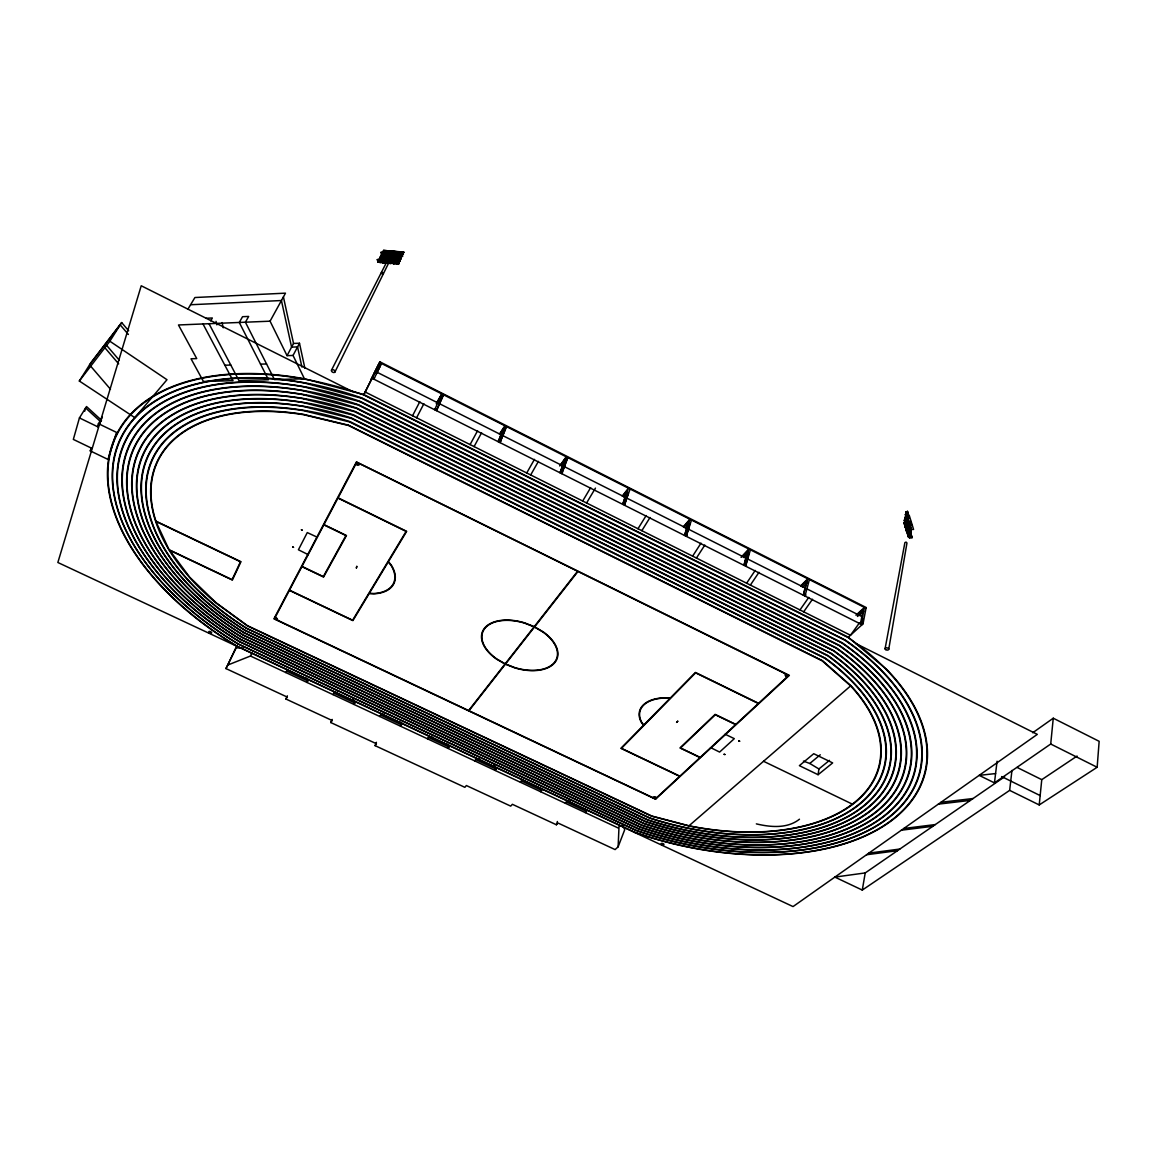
<?xml version="1.0" encoding="UTF-8"?>
<svg xmlns="http://www.w3.org/2000/svg" width="1157" height="1157" viewBox="0 0 1157 1157"><rect width="100%" height="100%" fill="white"/><g stroke="black" fill="none" stroke-linecap="round" stroke-linejoin="round"><path stroke-width="1.5" d="M376.415 742.302L375.085 745.643L464.854 787.324L466.372 785.531L510.714 806.125L512.377 804.303L556.387 824.767L558.079 823.061L615.09 849.585L618.127 846.837L619.082 824.984M1004.609 776.766L865.219 872.928L834.862 877.093L862.283 890.08L1009.656 790.376L1039.217 804.939L1097.154 767.265L1099.15 741.319L1053.26 718.208L1032.709 732.757M995.584 773.57L979.184 775.364L994.456 782.884L1050.715 744.023L1053.26 718.208M1039.217 804.939L1041.763 779.659L1077.08 756.056M1009.656 790.376L1011.941 770.461M994.456 782.884L997.074 761.234M818.1 774.713L832.664 762.911L813.733 753.713L799.386 765.659L818.1 774.713L818.91 768.957L829.482 760.351M403.272 253.557C401.074 252.559 404.704 253.209 402.665 254.265L402.26 253.079L402.752 254.338L401.653 254.424L402.303 252.747L401.537 253.441M381.203 258.112C382.75 256.536 380.234 257.461 382.041 258.156L382.2 256.565L382.996 257.071C381.087 259.37 381.853 256.492 382.056 256.608M382.953 255.061L383.734 253.918L383.748 255.307L384.847 255.22L384.37 253.962L382.953 255.061L383.546 253.846M383.039 262.249L382.345 262.711L383.401 261.757M384.775 252.949L384.919 251.358L383.82 252.776M385.932 259.877L385.122 259.616C384.312 257.751 383.43 261.41 384.514 259.182L385.932 259.877L385.122 260.629C385.657 257.071 381.955 262.017 384.11 259.775L384.167 260.701C381.94 261.005 384.486 257.982 385.064 259.703M386.12 256.926C386.597 258.488 385.671 255.408 385.151 258.416L384.182 258.242L386.944 258.025L385.671 256.796L386.105 258.344C386.12 255.003 382.62 259.472 385.411 257.085M387.291 254.236C385.469 255.393 387.609 252.935 386.93 255.48C385.238 254.612 388.463 252.645 386.857 255.567L388.709 255.104M387.884 253.209L388.029 251.619L389.663 252.819L388.333 251.864M334.937 372.019A1.952 1.273 27.7 0 0 332.927 369.661A1.952 1.273 27.7 0 0 331.813 371.556A1.952 1.273 27.7 0 0 334.937 372.019L388.81 262.726L387.45 261.323L386.756 263.189L385.888 263.015L386.481 261.8M386.828 260.831L387.855 259.399L387.711 261.005C385.917 260.773 388 258.922 388.665 259.92L387.566 260.007L388.593 259.992M389.547 255.162L390.386 255.856L390.574 254.728M390.647 254.641L390.459 255.784L389.735 255.176M390.285 261.959L390.14 263.478C387.884 263.608 391.095 260.802 389.258 263.304M391.008 261.366L391.225 259.689L390.169 260.672L391.225 259.689M391.08 261.294L391.254 260.05M391.992 259.067L392.209 257.389L393.814 258.156L391.095 258.893L393.091 258.98L391.804 257.809L391.558 258.778M392.064 258.994L392.237 257.852M393.944 255.003L393.756 256.131L395.564 255.22M394.002 254.93L392.946 255.885L393.742 254.844M394.696 253.86L394.942 252.544L396.547 253.383L395.318 252.616L395.795 253.759L393.958 253.542M392.599 263.131L393.452 263.839L393.64 262.697M396.33 252.993C395.318 252.298 394.58 251.17 394.768 253.773L394.653 252.313L393.857 253.166M394.465 259.11L395.578 257.678L395.361 259.356C400.25 258.763 393.178 256.608 394.942 259.139M395.622 258.141L394.551 259.096L395.578 257.678M398.153 254.858L398.977 255.943L398.138 256.261L397.733 255.075L398.225 256.319L397.126 256.42L397.372 255.104L397.184 256.333L396.316 256.174L396.909 254.959M398.066 254.135L398.717 252.457L397.198 253.962M398.312 252.92L398.124 254.048L397.198 253.875L398.471 252.53M399.02 261.786L398.601 260.6L399.093 261.858L397.994 261.945L398.196 260.267L397.14 261.251L398.138 260.311L397.56 261.207L399.02 260.383L399.845 261.482L397.14 261.67L399.816 261.034M398.051 261.872L398.601 260.6L399.845 261.482M400.814 259.182L399.83 258.17L400.062 259.558L398.963 259.645C397.748 256.55 402.448 258.806 399.975 259.501L399.208 258.329L399.02 259.573L398.066 259.486L399.035 258.025L398.109 258.951M400.669 255.162L400.712 256.709C398.601 256.247 402.058 253.831 400.785 256.637L401.812 256.623C404.053 256.102 399.903 253.99 402.376 256.232L401.291 255.017L399.903 256.464M401.653 254.424L401.884 253.108M380.219 261.569L380.031 262.711L381.897 262.234M381.969 258.242L382.215 256.926L383.835 257.765M384.702 253.036L384.919 251.358M383.329 261.829L383.155 262.972L384.254 262.87L383.849 261.786L384.167 262.813L384.977 262.046M384.355 259.573L384.095 260.788L385.209 260.701L388.231 254.685M385.079 258.488L385.324 257.187M387.812 253.282L388.058 251.98L389.62 252.385M385.888 263.015L386.496 262.003L386.684 263.261L387.797 263.174M387.638 261.077L387.884 259.761L389.504 260.614L388.072 259.747M862.283 890.08L865.219 872.928M888.735 649.279L906.972 542.937L906.047 542.098L904.89 542.619L885.091 648.658M907.507 523.702L905.02 523.803L909.416 537.788L912.106 537.629L906.307 518.553L906.567 519.768L906.032 518.625L905.425 520.028L904.919 517.772L906.35 518.726M909.069 535.199L908.303 536.819L907.898 535.517C909.764 535.286 909.981 536.906 908.057 535.489L908.303 536.819M909.952 530.557L910.501 527.129M909.416 537.788L911.152 529.226L910.545 532.683M909.792 537.513L907.956 532.784M910.197 535.272L911.224 529.458L906.857 515.458M906.018 529.53L906.871 528.214L906.061 529.704M907.739 523.629L908.983 516.21M909.214 515.429L906.784 515.892M908.751 521.966L906.799 532.032L907.305 529.443M906.799 532.032L908.823 522.197M908.216 527.491L909.012 522.371M908.303 523.658L909.46 524.295L908.852 527.939M910.169 521.127L908.983 528.402M908.939 529.819L910.429 520.867M910.14 525.972C910.342 522.892 908.1 527.505 909.677 525.177M909.59 530.325L910.212 526.609M909.677 530.239L910.588 525.148M909.879 530.325L910.472 527.014M906.553 530.701L907.421 530.485L906.394 530.716L904.658 525.003L907.262 511.408L908.708 516.456M905.251 527.086L905.859 525.697L904.89 525.929C905.005 528.937 907.204 524.801 904.702 525.119L907.594 511.38M905.757 526.146L907.999 513.751L907.262 511.408M906.09 526.131L907.565 517.685L907.768 518.64M907.421 523.022C909.532 521.59 906.466 517.049 907.262 520.317M906.495 528.489L905.439 527.245L907.001 528.402M907.493 523.253L908.404 518.162M857.091 614.642L863.194 609.565L860.418 623.927L861.401 623.016L864.424 607.411L855.963 615.22M862.587 621.786L863.165 618.836M237.069 646.373A244.792 142.947 24.3 0 1 110.146 451.534A244.792 142.947 24.3 0 1 304.624 378.802L363.862 394.609L848.269 637.261L863.021 623.825L866.159 607.512L379.973 361.866L371.035 379.626L378.498 364.874M800.76 586.252L806.559 580.973L803.377 595.233L807.774 578.789L800.846 585.717M804.997 596.043L809.394 579.614M747.451 558.903L745.6 566.163L750.416 549.806M747.885 557.182L748.767 553.74M742.071 556.676L747.567 551.195L743.951 565.339L748.781 548.982L741.073 557.341M84.663 411.313L85.632 407.958L100.601 421.683L101.469 420.251L86.515 406.541L79.428 417.923L73.339 439.414L91.143 447.99L90.275 450.897L107.963 459.416L116.539 432.414L98.446 423.664L102.38 417.214M683.44 527.129L688.617 521.431L684.568 535.46L689.832 519.204L683.57 526.609M689.789 523.976L686.246 536.313L691.481 520.043M904.962 522.458C905.917 518.538 905.555 526.869 906.755 531.642L907.927 532.524C904.832 532.61 907.826 526.449 905.902 529.327L905.642 528.387L906.726 528.474M905.685 524.598C904.253 525.119 904.167 521.098 905.251 523.991C903.284 525.48 908.245 525.553 905.107 526.753L906.177 526.001M587.033 809.813L585.326 812.619M79.428 417.923L97.535 426.687L98.446 423.664M100.601 421.683L101.512 418.646M567.089 800.485L565.397 803.305M556.387 824.767L557.399 821.499M390.14 261.916C388.593 263.839 391.341 260.643 391.095 263.391L391.934 263.073L390.314 262.234L390.068 263.55L391.167 263.463L390.719 262.06M542.271 788.872L540.579 791.692M390.473 258.315C388.506 257.013 388.39 256.738 388.622 258.792L389.721 258.705L389.273 257.302L390.473 258.315L389.649 258.633L389.229 257.447M381.232 259.211L380.161 259.833L382.822 259.616L382.085 260.441M622.379 496.353L627.224 490.438L622.726 504.351L628.425 488.196L622.524 495.847M626.255 499.491L624.418 505.204L630.102 489.035M628.367 492.983L626.718 498.074L805.012 587.915M520.462 782.291L522.14 779.442M496.816 767.583L495.153 770.446M476.482 758.066L474.833 760.944M560.494 465.172L565.006 459.025L560.031 472.808L566.192 456.755L559.742 465.982M566.713 459.893L561.752 473.676L567.899 457.608L566.048 460.255M449.654 745.513L448.019 748.405M908.737 531.396C909.257 528.156 905.757 532.827 907.218 530.065L906.177 529.573M429.102 735.895L427.483 738.802M618.127 846.837L624.737 829.656L622.553 825.057M402.13 723.27L400.539 726.191M382.157 256.782L381.333 257.563M384.254 257.794L385.267 257.042M499.491 434.439L503.657 428.061L498.219 441.714L504.842 425.762L499.679 433.933M505.392 428.929L499.969 442.596L506.564 426.629M381.405 258.922L380.884 259.804L381.145 258.893L382.012 259.356L380.552 259.775L381.405 258.922L382.822 259.616M381.391 713.565L379.8 716.501M386.915 257.577L385.238 256.854L384.457 258.199L385.064 257.042M390.589 253.253L391.543 251.908L390.676 252.906L392.194 252.11L393.192 253.108M390.357 260.687L391.24 259.79M392.093 257.707L391.182 258.821M391.746 251.98L390.502 252.891L392.368 252.024L393.004 253.094M394.523 258.662L396.374 258.185L395.275 258.271M397.343 254.844L396.461 255.74L397.184 256.333M397.14 261.251L398.21 260.368M399.136 258.199L398.297 258.966L399.02 259.573M393.669 261.41L394.609 259.963L396.244 261.178M397.965 253.065L397.213 253.441M399.874 256.015L400.929 255.147M355.561 701.475L353.984 704.425M397.892 260.875L398.644 260.455M400.611 255.639L400.814 255.35M401.783 252.79L400.799 253.745M905.989 518.307L904.76 517.381L905.917 518.032L904.788 517.772L905.381 519.855L906.047 518.64M907.739 515.429L907.797 515.183M907.695 517.931L906.698 519.001L907.45 517.931M905.425 524.02L904.094 522.819M375.085 745.643L376.43 743.734L330.801 722.547L332.131 719.408M907.594 526.985L907.941 524.844L907.551 526.797M334.604 691.669L333.042 694.634M436.811 402.838L440.629 396.244L442.379 397.126L436.464 410.648L443.536 394.797L438.763 403.229M308.514 679.448L306.981 682.442M330.801 722.547L332.117 720.493L285.953 699.03L287.384 695.849M285.822 672.55L287.355 669.541M285.953 699.03L287.124 697.02L225.962 668.572L227.741 665.058L250.476 656.019L251.864 653.112M365.511 391.167L363.862 394.609L372.684 377.081L374.478 377.977L373.885 379.163L381.434 363.428L376.314 373.566M374.347 373.089L379.655 362.531L866.014 608.206M379.973 361.866L372.091 378.267L862.023 624.737M225.962 668.572L235.363 649.077M227.741 665.058L236.1 647.833L243.23 648.195M397.863 263.218L403.287 252.269L383.574 250.418L403.735 252.067L398.153 263.753L388 262.899M403.735 252.067L397.921 263.507L388.116 262.682M395.376 261.482L398.341 255.523M398.919 254.352L400.148 252.298M395.492 261.67L400.481 252.327M395.824 261.699L400.423 252.081M389.056 261.135L393.684 251.474L388.94 260.947M391.384 263.189L397.053 251.749L395.882 254.106M392.324 261.222L394.696 255.061M384.731 262.393L377.876 262.06L377.442 259.53L399.281 261.468M385.57 260.658L390.328 251.199L385.686 260.846M386.901 261.641L331.509 370.139M388.26 259.833L388.665 260.932L391.587 254.959M392.18 253.788L393.351 251.445L388.723 261.106M381.984 260.542L386.64 250.895L385.455 253.238M382.2 260.383L385.194 254.439M385.787 253.267L386.973 250.924L382.316 260.571M378.209 262.089L384.659 262.104M385.353 260.817L389.996 251.17M243.259 635.005L643.842 823.336A209.07 117.985 15 0 0 876.182 805.778A209.07 117.985 15 0 0 833.344 650.755L354.678 411.733L304.06 398.948M246.643 628.294L649.771 817.927A194.043 109.423 15 0 0 863.006 800.846A194.043 109.423 15 0 0 824.984 658.362L349.544 421.929L303.539 410.648A202.403 117.971 24.3 0 0 148.501 470.87A202.403 117.971 24.3 0 0 246.687 628.222M378.961 259.486L383.574 250.418M379.033 259.775L383.791 250.664M379.366 259.804L382.012 254.164M383.112 252.414L402.622 254.034L383.112 252.414L383.849 250.953M381.853 260.354L384.862 254.41M376.806 372.612L380.277 365.771M378.093 261.684L377.442 259.53M381.145 252.24L381.68 254.15L401.826 255.928L401.421 253.802L401.884 255.813L381.68 254.15L381.145 252.24L403.012 253.947M412.557 415.753L419.817 401.681M416.592 417.778L423.881 403.721M908.896 527.592L909.2 529.125L909.214 527.838M908.881 525.77L909.59 528.373L910.385 527.838M907.464 521.46C909.012 518.365 907.464 523.326 908.39 520.158M908.014 525.018L907.565 526.594L908.086 524.989L907.348 525.654M908.158 523.441L909.503 524.425L908.925 526.102M907.45 530.803L906.755 531.858M307.574 554.348L308.34 554.348M905.859 511.944L907.102 513.318L906.466 514.417L907.074 513.187L905.96 512.161L906.321 514.012L907.088 512.855L906.22 513.101L906.567 514.446M906.336 517.859L907.03 515.762L905.917 516.629L905.439 514.749L906.611 515.14L905.454 514.547M905.512 521.677C906.047 518.452 905.121 518.726 906.741 521.098C905.063 524.092 907.001 520.288 904.6 521.301L904.846 522.241L905.714 521.518L904.384 520.158M908.014 519.768L906.929 519.507L907.406 517.931L906.741 519.175M905.324 523.976L904.427 524.584L905.381 523.788M905.642 521.532L904.962 522.241L904.384 520.361L906.105 522.197C906.972 521.026 907.985 520.968 905.917 521.691L906.755 520.954L905.005 518.712L906.047 518.481M293.039 355.459L299.489 343.239L293.531 343.455L287.052 355.662L293.039 355.459L304.45 378.802L274.469 379.583L245.414 322.21L248.668 316.44L242.551 316.7L239.282 322.456L268.482 379.742L238.935 380.523L209.012 323.7M234.567 650.74L236.1 647.833M470.089 444.592L477.581 430.737M474.081 446.588L481.587 432.761M287.052 355.662L270.073 321.183L285.49 293.155L194.911 297.523L187.984 309.078M436.232 403.764L441.786 393.915L434.699 409.752L435.35 408.609L437.115 409.506M526.724 472.982L534.462 459.358M530.673 474.963L538.424 461.354M438.546 403.721L442.379 397.126M210.675 320.851L212.353 317.987L206.336 318.247M582.694 501.039L590.649 487.632M586.585 502.991L595.45 488.109M90.275 450.897L91.779 448.41M385.353 251.546L386.38 252.544C383.907 250.317 388.058 252.428 385.802 252.935C383.242 250.794 385.064 252.269 384.572 252.038M381.347 257.939L381.969 256.941M380.436 260.079L380.957 258.98L380.335 259.848M97.535 426.687L99.835 422.927M387.913 251.937L387.19 252.993L387.609 251.836L386.973 252.602L388.824 252.139M386.843 254.265L386.236 255.278L387.899 254.005M383.473 260.484L384.081 259.486L383.444 260.108M383.141 261.67L382.504 262.277M387.899 259.862L387.017 260.788L387.971 259.674M386.669 261.959L386.062 262.972L386.669 261.815M393.814 258.156L392.136 257.433L391.37 258.778L392.31 257.664M390.025 262.003L389.417 262.87M397.43 253.831L398.022 252.588L397.516 253.802M396.489 256.116L397.372 255.205L396.316 256.174M401.016 254.135L401.609 252.877L400.944 254.294M387.017 253.036L387.797 251.995M386.062 255.321L386.828 254.164M382.345 262.711L382.967 261.713M398.182 260.802L397.357 261.656L398.239 260.73M397.039 262.827L396.244 263.883L398.109 262.769L398.919 263.666L398.08 263.984L397.198 262.494M392.946 255.885L393.568 254.887M393.582 261.395L394.465 260.021L393.727 260.961L394.609 260.065L396.215 260.73L394.306 260.571M396.244 263.883L396.865 262.885M637.984 528.749L646.156 515.559M641.831 530.673L650.032 517.497M109.857 341.228L166.984 379.713L134.863 417.663L79.327 381.015L109.857 341.228L121.659 322.557L128.658 330.772M503.975 430.708L505.71 427.989M79.327 381.015L91.013 362.575L121.659 322.557M692.624 556.141L701.012 543.154M696.427 558.05L704.83 545.077M502.051 434.02L504.553 430.202M746.612 583.2L755.203 570.43M750.372 585.08L758.978 572.325M799.964 609.941L808.772 597.374M803.681 611.807L812.489 599.254M905.888 516.499L907.03 515.762M907.84 528.662L906.943 529.53L906.683 528.301L907.348 530.325L906.133 529.385M906.423 514.229L907.189 513.303L906.466 514.417M907.146 529.4L907.797 528.489L906.871 529.299M908.259 536.646L908.838 534.953L908.231 536.298M859.449 622.871L850.467 635.251L365.178 392.006L375.374 371.397L437.736 402.824M562.186 466.025L565.802 461.122M624.202 496.686L626.168 494.14M384.674 251.488L384.298 252.819M383.734 253.86C381.868 256.319 384.905 252.342 385.614 254.844L384.37 254.063L385.614 254.844M387.971 258.112L388.839 257.114L388.694 258.705L387.783 258.098L388.926 257.187L387.855 258.662M394.045 253.181L394.942 252.645M396.461 255.74L397.097 254.974M398.297 258.966L398.934 258.199M624.057 497.206L627.933 492.477M391.153 258.373L391.977 257.765M399.035 258.025L398.529 258.908L399.208 258.43M401.146 255.379C399.555 256.623 402.347 253.73 402.564 256.247M397.531 254.815L396.663 255.393M394.537 260.007L396.027 260.773L394.262 260.658M392.425 257.736L391.89 258.358L393.033 257.505L393.843 258.604M391.341 259.949L390.574 260.614L391.428 259.761M387.132 261.93L386.25 262.523L386.8 261.901M389.056 257.461C387.797 259.139 389.056 255.871 389.634 257.621L390.444 257.881M387.855 259.501L387.205 260.339L387.74 259.718M388.246 251.966L388.058 252.081M383.82 253.687L383.314 254.554L384.167 253.716M685.089 527.954L689.239 523.412M743.806 556.965L746.005 554.579M906.64 515.299L906.032 516.629L905.555 514.764L906.654 515.458L905.815 515.689M907.348 517.96L906.669 518.669L908.158 520.245M907.522 526.464C909.2 523.759 908.071 528.387 908.476 525.509M907.117 529.053L907.768 528.489M743.691 557.5L748.102 553.118M908.144 536.443L908.708 534.982M908.086 520.534L907.363 521.243L906.886 519.377L908.129 520.086L907.102 520.317M905.266 519.638L905.888 518.495M906.235 516.933L906.596 518.784L907.276 517.656M909.561 528.243L910.689 527.52L909.344 527.433M906.293 513.896L907.435 513.173L906.076 513.086M905.237 519.522L905.974 518.813L910.299 532.813M907.421 526.464L908.158 525.77M655.513 799.212L789.378 675.384L356.428 461.918L273.934 618.821L655.6 799.212M711.266 747.899L710.47 747.856M858.754 614.902L862.384 611.561M802.365 587.062L807.008 582.839M390.328 262.335L390.777 262.364M400.524 255.466L401.768 255.364L400.9 255.581M155.949 521.171L240.96 561.723L232.383 580.047L169.674 550.284L189.676 577.169L216.229 602.855L247.555 625.735L651.839 816.047L688.994 825.794L850.626 685.899L822.222 660.878L348.416 425.472L303.365 414.669A196.921 114.731 24.3 0 0 155.92 521.171M857.467 616.45L863.57 611.388M803.421 761.104L809.784 763.475L820.27 754.798M799.473 819.199C787.338 828.86 770.519 827.226 756.345 823.871M393.452 263.839L395.304 263.362M391.63 260.021L392.122 261.28L391.63 260.021L392.83 260.441M391.63 260.123L392.686 260.875M397.039 258.864L395.983 258.112L397.184 258.43M396.461 259.255L396.403 257.78M399.657 258.474L400.597 258.778M387.783 258.098L389.634 257.621M389.663 257.23L388.868 257.476M398.688 252.891L399.917 253.658L398.991 253.05M399.165 254.034L399.093 252.573M381.709 262.22L379.207 262.003M394.855 256.044L394.45 254.959L394.768 255.986L395.39 255.278M386.8 260.383L387.638 260.079M392.512 257.649L393.626 258.199M396.273 255.726L398.934 255.509M397.82 255.234L398.977 255.943M392.686 257.895L393.018 258.908M400.987 253.759L402.347 253.253M402.274 253.181L403.489 253.962M388.665 260.932L388.68 259.515M385.86 262.567L386.698 262.249M390.169 260.672L392.035 260.195M381.145 257.548L382.996 257.071M382.605 256.999L382.996 258.083L383.618 257.375L382.475 256.623L383.618 257.375M395 252.269L394.147 253.513M381.853 259.052L382.851 260.05M383.271 260.094L385.122 259.616M390.386 255.856L392.209 254.945M383.878 252.342L384.717 252.038M386.554 252.559L385.411 251.85M382.924 254.612L383.762 254.309M388.911 253.195L388.39 251.59L389.446 252.428M386.033 254.873L386.785 254.497M386.207 254.887L387.045 254.121M387.479 254.323L388.535 255.09M569.678 801.034L566.612 802.047L586.57 811.39L585.037 808.526M479.128 758.645L475.932 759.628L496.281 769.145L494.025 764.835M431.807 736.488L428.524 737.443L449.075 747.06L447.6 744.182M905.642 521.069L904.76 521.301L904.499 520.361L905.555 520.751L904.34 519.985M906.64 520.664L905.468 519.941C906.162 520.361 907.045 519.695 905.844 520.881M384.11 714.158L380.769 715.098L401.537 724.817L400.076 721.939M905.107 523.224L903.979 522.834L905.237 523.528L904.355 523.759M337.367 692.276L333.954 693.188L354.924 703.008L352.769 698.698M907.493 533.97L908.057 532.827L906.9 532.104L907.941 532.394L906.914 531.902M907.016 512.696L905.815 511.77L906.958 512.406L905.844 512.146L906.22 513.101M907.623 514.142L907.363 512.927M906.538 515.472L905.656 515.689M907.883 518.914L907.377 517.786M906.596 520.202L905.468 519.941M908.578 521.142L908.129 520.231M906.9 521.778L907.03 520.881M905.107 523.094L903.935 522.443M907.551 523.485L907.739 524.468M906.09 526.84L906.466 527.867L905.439 527.447M909.764 525.871L909.85 524.815M909.084 526.117L910.342 527.202M907.681 530.571L906.64 531.656L906.293 529.776L907.421 530.485M909.981 531.584L910.053 530.542M909.474 524.425L908.346 524.034L908.563 524.974L909.532 524.743L908.346 523.832M905.179 523.528L904.196 523.774L905.859 525.538M909.113 526.507L910.226 526.768M868.893 853.114L899.813 849.05M866.564 854.748L897.456 850.684M903.848 828.47L935.319 824.565M901.375 830.205L932.817 826.286M941.003 802.278L973.051 798.532M938.37 804.129L970.376 800.384M394.479 263.68L392.787 263.145M384.862 251.402L386.525 252.125M384.948 251.72L385.368 251.358M395.39 252.674L394.682 252.559M382.938 257.158L382.229 257.028M385.006 257.418L385.744 256.811M395.347 258.344L396.027 257.664M394.797 259.023L395.463 257.997M398.861 258.575L400.77 258.734M391.008 260.354L391.963 260.282M383.213 262.885L384.167 262.813M397.762 262.957L397.053 264.143L398.153 264.042L397.661 262.784M907.623 511.871L908.317 514.098M908.245 513.867L906.105 525.77M905.974 519.189L912.106 537.629M907.782 523.383L905.396 523.528L905.107 522.66M911.499 525.423L911.224 523.065M909.72 537.282L905.136 523.788M909.344 537.557L912.164 537.383M190.572 304.739L281.426 300.531L291.578 347.114L297.551 346.912L301.905 367.044M270.073 321.183L178.467 324.972L196.733 358.583L191.021 358.771L203.444 381.463L233.049 380.682L202.996 323.96M224.863 365.236L230.778 365.048M260.527 364.151L266.558 363.963M382.475 274.05C385.426 273.37 379.93 271.027 381.709 273.703M383.632 250.693L403.793 252.356M383.039 252.139L402.607 253.629M381.68 254.54L401.884 256.218M380.451 257.23L400.076 258.749L380.393 257.346M380.19 257.49L400.423 259.182M379.294 259.515L399.006 261.323M377.327 259.761L398.832 261.265M377.92 261.54L384.905 262.408L378.325 261.858M387.928 262.625L398.08 263.478M304.161 394.942L356.385 408.349L836.207 648.151A214.045 120.805 15 0 1 880.954 807.528A214.045 120.805 15 0 1 641.889 825.115L242.117 637.276A223.301 130.278 24.3 0 1 129.541 461.31A223.301 130.278 24.3 0 1 304.146 394.841M304.305 391.037L358.077 404.979L839.056 645.548A219.049 123.669 15 0 1 885.423 809.119A219.049 123.669 15 0 1 639.966 826.865L240.974 639.532A228.522 133.359 24.3 0 1 124.855 458.953A228.522 133.359 24.3 0 1 304.291 390.936M907.883 532.394L906.9 532.104L907.262 533.03M904.658 525.003L905.642 525.104M906.972 512.537L905.815 511.77M401.71 255.552L402.52 255.798M398.066 255.335L398.789 255.928L397.994 255.046M384.702 254.236L385.57 254.395M383.647 257.751L382.837 256.623L383.806 257.317M381.058 258.893L381.94 259.443M907.001 519.377L908.086 519.912M906.307 529.906L907.233 530.195M634.267 832.057L237.228 646.213A244.329 142.673 24.3 0 1 116.973 434.526A244.329 142.673 24.3 0 1 363.775 394.942L847.965 637.449A234.365 132.433 15 0 1 899.249 813.819A234.365 132.433 15 0 1 634.267 832.057M286.661 671.074L307.849 680.981L306.431 678.103M521.619 781.004L541.78 790.433L540.247 787.555M250.476 656.019L618.243 828.022M710.716 747.639L719.596 752.079L734.305 738.658L725.743 734.521M308.181 554.637L298.419 549.777L307.285 532.582L317.336 537.253M725.294 734.131L725.034 734.377M763.533 761.277L852.362 804.129M904.803 517.569L905.815 518.061L904.76 517.381M906.9 519.175L907.898 519.667M904.673 524.786L905.685 525.278L904.774 524.989L905.034 525.929M906.481 513.939L907.493 514.431M906.206 522.009L907.218 522.501M907.71 527.057L908.679 527.158M1001.644 776.564L1040.157 795.582M906.857 531.714L907.869 532.22M1017.162 767.453L1041.763 779.659M1050.715 744.023L1097.154 767.265M352.668 391.616L141.226 285.765L57.85 562.49L793.037 906.582L1037.308 734.377L855.616 643.422M439.501 403.706L501.01 434.714M502.745 435.582L562.577 465.736M564.298 466.604L625.04 497.221M806.631 588.739L861.835 616.565M498.927 440.615L500.663 441.482M560.783 471.738L562.504 472.606M623.522 503.309L625.228 504.163M685.421 534.462L687.099 535.301M744.848 564.37L746.496 565.195M804.317 594.293L805.952 595.117M861.401 623.016L863.021 623.825M809.784 763.475L818.91 768.957M385.946 257.028L386.944 258.025M906.567 527.838L905.555 527.447L906.408 527.563M385.744 259.92L384.963 259.269L385.773 260.296M390.271 257.924L389.49 257.418M386.351 252.168L385.585 251.662M397.979 254.902L398.76 255.552M392.975 252.718L392.209 252.212M848.269 637.261L886.855 669.599A234.813 132.693 15 0 1 884.237 825.736A234.813 132.693 15 0 1 634.166 832.23M397.213 258.879L396.244 257.982M385.961 260.311L384.977 259.414M394.797 254.786L395.607 255.668M391.934 263.073L390.936 262.075L391.717 262.668M394.624 254.771L395.419 255.654M395.26 260.267L396.07 261.164M398.934 252.761L399.729 253.643M110.479 389.229L89.566 364.874L120.183 324.871L128.384 334.46M105.504 344.063L119.316 360.217M104.868 347.722L118.665 363.848M401.32 255.364L401.812 256.623M388.506 252.11L388.824 253.123M384.717 259.443L385.209 260.701M382.591 256.897L383.083 258.141M909.619 524.902L909.373 524.454M909.59 524.902L908.809 525.9L908.549 524.974M907.102 513.014L907.348 514.214M391.095 254.685L391.485 255.769M380.74 261.525L381.13 262.61M391.008 254.612L391.413 255.697L392.035 254.988M907.869 531.555L907.406 530.629M906.495 515.603L910.863 529.602M906.553 515.964L910.776 529.487L913.567 529.429L909.228 515.313M911.21 525.668L911.094 524.916M907.131 533.044L907.377 533.984M906.726 515.762L905.396 514.373M908.867 527.447L908.91 528.214M906.683 521.098L906.611 520.809M216.026 321.342L216.851 324.871M381.897 254.395L401.537 255.784M222.043 322.572L223.258 327.778M388.275 262.697L398.196 263.246L397.748 261.222L398.153 263.753M391.254 262.653L396.779 252.009M906.481 517.859L906.712 518.799M905.786 518.061L906.061 518.943M907.29 529.646L907.435 530.947M283.422 296.915L293.531 343.455M299.489 343.239L304.913 368.389M910.617 527.288L910.602 528.561L910.342 527.346M906.958 515.53L906.943 516.817L906.683 515.603M905.627 521.214L905.888 522.443M906.177 525.784L906.437 526.999L905.945 526.348M394.58 252.862L395.101 252.255M398.398 260.339L397.863 260.961M397.487 262.798L398.919 263.666M243.274 634.991A218.109 127.212 24.3 0 1 134.559 463.827A218.109 127.212 24.3 0 1 304.045 398.847M850.626 685.899A188.996 106.574 15 0 1 856.845 800.499A188.996 106.574 15 0 1 688.994 825.794M724.108 754.277L724.918 754.523L724.108 754.277M738.802 740.943L739.627 741.189L738.802 740.943M292.692 546.986L293.502 547.362L292.692 546.986M301.427 529.805L302.237 530.21L301.427 529.805M240.468 561.767L232.094 579.657L169.11 549.749L155.862 521.402L240.468 561.767M351.323 418.386L827.776 655.817A199.163 112.33 15 0 1 867.388 802.553A199.163 112.33 15 0 1 647.718 819.807L245.53 630.507A207.768 121.123 24.3 0 1 143.83 468.469A207.768 121.123 24.3 0 1 303.727 406.541L351.323 418.386M352.986 415.103L830.552 653.3A204.095 115.15 15 0 1 871.727 804.144A204.095 115.15 15 0 1 645.78 821.557L244.387 632.763A212.902 124.161 24.3 0 1 139.259 466.199A212.902 124.161 24.3 0 1 303.886 402.752L352.986 415.103M359.755 401.624L841.891 642.974A223.952 126.46 15 0 1 890.066 810.782A223.952 126.46 15 0 1 638.071 828.586L239.861 641.745A233.642 136.381 24.3 0 1 119.981 456.48A233.642 136.381 24.3 0 1 304.392 386.973L359.755 401.624M361.476 398.21L844.914 640.226A229.158 129.439 15 0 1 894.636 812.301A229.158 129.439 15 0 1 636.176 830.321L238.646 644.145A239.036 139.549 24.3 0 1 115.266 454.166A239.036 139.549 24.3 0 1 304.537 383.039L361.476 398.21M238.255 644.044L636.061 830.495A229.607 129.7 15 0 0 895.026 812.445A229.607 129.7 15 0 0 845.232 640.023L362.127 398.037A239.398 139.766 24.3 0 0 121.167 437.1A239.398 139.766 24.3 0 0 238.255 644.044M239.427 641.701L637.97 828.759A224.4 126.706 15 0 0 890.471 810.927A224.4 126.706 15 0 0 842.195 642.786L360.42 401.45A234.003 136.584 24.3 0 0 125.708 439.891A234.003 136.584 24.3 0 0 239.427 641.701M240.54 639.503L639.864 827.038A219.497 123.915 15 0 0 885.828 809.264A219.497 123.915 15 0 0 839.375 645.36L358.728 404.805A228.884 133.561 24.3 0 0 130.408 442.827A228.884 133.561 24.3 0 0 240.54 639.503M241.668 637.247L641.773 825.303A214.493 121.066 15 0 0 881.345 807.673A214.493 121.066 15 0 0 836.511 647.963L357.036 408.175A223.663 130.495 24.3 0 0 134.935 445.633A223.663 130.495 24.3 0 0 241.668 637.247M242.825 634.976L643.726 823.524A209.518 118.245 15 0 0 876.587 805.937A209.518 118.245 15 0 0 833.647 650.567L355.315 411.559A218.471 127.429 24.3 0 0 139.795 448.641A218.471 127.429 24.3 0 0 242.825 634.976M243.953 632.72L645.678 821.745A204.543 115.411 15 0 0 872.132 804.289A204.543 115.411 15 0 0 830.856 653.112L353.637 414.915A213.278 124.363 24.3 0 0 144.336 451.447A213.278 124.363 24.3 0 0 243.953 632.72M245.082 630.478L647.602 819.995A199.611 112.591 15 0 0 867.793 802.698A199.611 112.591 15 0 0 828.079 655.643L351.974 418.212A208.13 121.34 24.3 0 0 148.747 454.166A208.13 121.34 24.3 0 0 245.082 630.478M246.224 628.193L649.67 818.115A194.492 109.684 15 0 0 863.397 801.006A194.492 109.684 15 0 0 825.303 658.174L350.224 421.698A202.764 118.173 24.3 0 0 153.259 457.015A202.764 118.173 24.3 0 0 246.224 628.193M275.164 617.39L274.455 618.764L277.029 619.978A2.965 1.605 24.3 0 0 275.164 617.39M289.395 590.374L275.279 617.187A3.413 1.837 24.3 0 1 277.42 620.166L468.614 710.557L505.002 664.017L496.671 659.201A39.7 22.923 19.3 0 1 484.306 628.425A39.7 22.923 19.3 0 1 524.642 622.871L534.245 626.646L577.56 571.254L360.16 463.986A3.919 2.444 25.3 0 1 355.676 464.405L338.09 497.828L406.685 531.352L388.463 561.593L391.37 565.223A40.654 23.574 23.6 0 1 374 593.816L369.184 593.584L352.885 620.615L289.395 590.374M301.876 566.626L289.496 590.157L352.625 620.224L406.121 531.396L337.945 498.074L323.989 524.613L346.464 535.532L323.584 577.039L301.876 566.626M323.859 524.859L302.006 566.395L323.309 576.62L345.929 535.561L323.859 524.859M356.761 462.323L355.821 464.116A3.413 2.126 25.3 0 0 359.697 463.769L356.761 462.323M356.775 566.395L356.399 567.957L356.775 566.395M388.275 561.897L369.343 593.31L373.812 593.512A40.191 23.314 23.6 0 0 390.979 565.252L388.275 561.897M388.607 257.49L387.841 258.474L388.593 257.389M534.071 626.863L505.161 663.829L496.917 659.056A39.251 22.663 19.3 0 1 484.696 628.613A39.251 22.663 19.3 0 1 524.584 623.131L534.071 626.863M505.392 664.205L468.975 710.731L652.649 797.563A3.254 1.707 15.7 0 1 656.742 797.607L679.709 776.347L620.89 748.319L643.509 725.294L641.238 722.185A39.193 22.055 15.4 0 1 665.073 697.772L670.207 698.119L695.429 672.448L758.587 703.311L786.948 677.062A3.746 2.213 12.7 0 1 785.617 673.909L577.979 571.471L534.65 626.834L543.226 631.881A39.7 22.923 19.3 0 1 554.926 662.484A39.7 22.923 19.3 0 1 514.648 667.82L505.392 664.205M534.476 627.051L505.551 664.002L514.706 667.575A39.251 22.663 19.3 0 0 554.536 662.296A39.251 22.663 19.3 0 0 542.951 632.04L534.476 627.051M669.961 698.365L643.74 725.063L641.629 722.17A38.76 21.809 15.4 0 1 665.203 698.047L669.961 698.365M695.617 672.853L621.439 748.319L679.882 776.173L699.999 757.56L679.983 747.957L715.127 714.375L735.809 724.398L758.37 703.514L695.617 672.853M677.756 721.23L676.614 722.373L677.756 721.23M715.315 714.751L680.533 747.957L700.187 757.387L735.606 724.6L715.315 714.751M656.554 797.766L655.383 798.851L653.011 797.737A2.835 1.49 15.7 0 1 656.554 797.766M788.698 675.428L787.179 676.845A3.254 1.938 12.7 0 1 786.022 674.112L788.698 675.428M348.474 425.154L303.293 414.307A197.471 115.064 24.3 0 0 156.99 461.947A197.471 115.064 24.3 0 0 215.969 602.956L247.381 625.908L651.738 816.22L688.979 825.997A189.43 106.82 15 0 0 857.236 800.658A189.43 106.82 15 0 0 851.031 685.797L822.526 660.705L348.474 425.154M398.095 262.567L398.731 263.651L398.095 262.567M399.628 261.077L398.847 260.325L399.628 261.077M885.51 649.525A1.851 1.114 10.1 0 0 888.634 649.554A1.851 1.114 10.1 0 0 886.609 647.819A1.851 1.114 10.1 0 0 885.51 649.525M661.5 844.523A1.461 0.738 15.5 0 0 663.872 844.653A1.461 0.738 15.5 0 0 662.122 843.366A1.461 0.738 15.5 0 0 661.5 844.523M209.113 632.633A1.547 0.81 25 0 0 211.557 633.081A1.547 0.81 25 0 0 209.851 631.433A1.547 0.81 25 0 0 209.113 632.633"/></g></svg>
